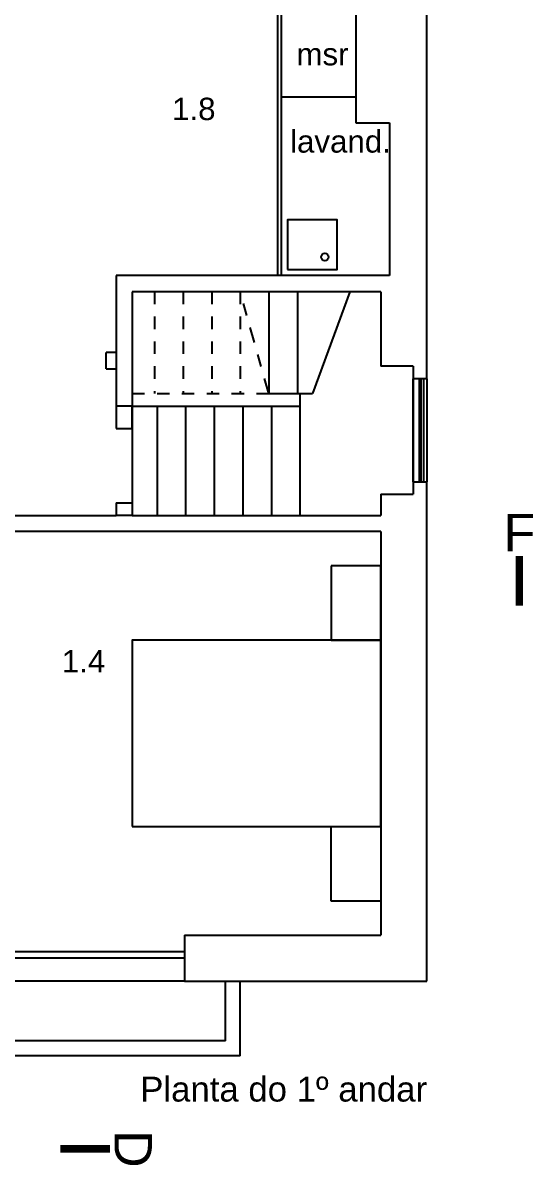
# Model space of a CAD drawing. Header units: millimetres. Extents: x 1778 to 2471, y 1406 to 1876.
# Drawn here: x 1845.57 to 1849.68, y 1620.15 to 1629.34 of the extents above; entities that cross this region are included whole.
import ezdxf
from ezdxf.enums import TextEntityAlignment as Align

# ---------------------------------------------------------------- set-up
doc = ezdxf.new("R2010")
doc.units = ezdxf.units.MM
doc.linetypes.add('DASHDOT', pattern=[25.4, 12.7, -6.35, 0, -6.35])
doc.linetypes.add('HIDDEN', pattern=[9.525, 6.35, -3.175])
for name, color, linetype in [('ARQ_CONSTRUIR_CORTE', 10, 'Continuous'), ('ARQ_CONSTRUIR_VISTA', 30, 'Continuous'), ('ARQ_CONTRUIR_VAOS', 40, 'Continuous'), ('ARQ_DEMOLIR_CORTE', 2, 'Continuous'), ('ARQ_EXISNTENTE_VISTA', 9, 'Continuous'), ('ARQ_EXISTENTE_CORTE', 6, 'Continuous'), ('ARQ_LINHA_CORTE', 4, 'Continuous'), ('ARQ_MOBILIARIO', 8, 'Continuous'), ('ARQ_TEXTO', 3, 'Continuous')]:
    doc.layers.add(name, color=color, linetype=linetype)
doc.styles.get("Standard").update_dxf_attribs({"font": 'arial.ttf'})

msp = doc.modelspace()

# ---------------------------------------------------------------- linework, layer by layer
at = {"layer": 'ARQ_CONSTRUIR_CORTE'}
for p, q in [((1846.32, 1626.6877), (1846.32, 1626.5577)), ((1846.45, 1626.2577), (1846.32, 1626.2577)), ((1846.45, 1625.3777), (1846.32, 1625.3777))]:
    msp.add_line(p, q, dxfattribs=at)
at = {"layer": 'ARQ_CONSTRUIR_VISTA'}
for p, q in [((1847.62, 1629.9477), (1847.62, 1627.3077)), ((1847.65, 1629.9477), (1847.65, 1628.7477)), ((1847.65, 1628.7477), (1848.25, 1628.7477)), ((1847.65, 1628.7477), (1847.65, 1627.3077)), ((1846.45, 1626.0777), (1846.45, 1626.2577)), ((1846.45, 1625.4777), (1846.45, 1625.3777))]:
    msp.add_line(p, q, dxfattribs=at)
msp.add_lwpolyline([(1847.7, 1627.3577), (1848.1, 1627.3577), (1848.1, 1627.7577), (1847.7, 1627.7577)], close=True, dxfattribs=at)
msp.add_circle((1848, 1627.4577), 0.03, dxfattribs=at)
at = {"layer": 'ARQ_CONTRUIR_VAOS'}
for p, q in [((1848.71, 1626.4777), (1848.71, 1625.6477)), ((1848.76, 1626.4777), (1848.76, 1625.6477)), ((1846.87, 1621.8627), (1845.27, 1621.8627)), ((1846.87, 1621.8127), (1845.27, 1621.8127))]:
    msp.add_line(p, q, dxfattribs=at)
at = {"layer": 'ARQ_DEMOLIR_CORTE'}
for p, q in [((1846.32, 1626.6877), (1846.24, 1626.6877)), ((1846.24, 1626.5577), (1846.24, 1626.6877)), ((1846.24, 1626.5577), (1846.32, 1626.5577)), ((1846.32, 1626.2577), (1846.32, 1626.0777)), ((1846.45, 1626.2577), (1846.45, 1626.0777)), ((1846.32, 1626.0777), (1846.45, 1626.0777)), ((1846.32, 1625.4777), (1846.45, 1625.4777)), ((1846.32, 1625.4777), (1846.32, 1625.3777)), ((1846.45, 1625.4777), (1846.45, 1625.3777))]:
    msp.add_line(p, q, dxfattribs=at)
at = {"layer": 'ARQ_EXISNTENTE_VISTA', "linetype": 'HIDDEN', "ltscale": 0.01}
for p, q in [((1846.63, 1627.1777), (1846.63, 1626.3577)), ((1846.86, 1627.1777), (1846.86, 1626.3577)), ((1847.09, 1627.1777), (1847.09, 1626.3577)), ((1847.32, 1627.1777), (1847.32, 1626.3577)), ((1846.45, 1626.3577), (1847.55, 1626.3577))]:
    msp.add_line(p, q, dxfattribs=at)
at = {"layer": 'ARQ_EXISNTENTE_VISTA'}
for p, q in [((1847.55, 1627.1777), (1847.55, 1626.3577)), ((1847.78, 1627.1777), (1847.78, 1626.3577)), ((1848.2, 1627.1777), (1847.9, 1626.3577)), ((1848.71, 1625.6477), (1848.71, 1626.4777)), ((1848.773, 1626.4777), (1848.773, 1625.6477)), ((1848.793, 1626.4777), (1848.793, 1625.6477)), ((1848.82, 1626.4777), (1848.82, 1625.6477)), ((1847.55, 1626.3577), (1847.8, 1626.3577)), ((1847.8, 1626.3577), (1847.8, 1625.3777)), ((1847.8, 1626.3577), (1847.9, 1626.3577)), ((1846.45, 1626.2577), (1847.8, 1626.2577)), ((1846.65, 1626.2577), (1846.65, 1625.3777)), ((1846.88, 1626.2577), (1846.88, 1625.3777)), ((1847.11, 1626.2577), (1847.11, 1625.3777)), ((1847.34, 1626.2577), (1847.34, 1625.3777)), ((1847.57, 1626.2577), (1847.57, 1625.3777)), ((1846.45, 1626.0777), (1846.45, 1625.4777)), ((1846.87, 1621.6277), (1845.27, 1621.6277)), ((1847.2, 1621.1477), (1847.2, 1621.6277)), ((1847.32, 1621.0277), (1847.32, 1621.6277)), ((1847.2, 1621.1477), (1844.94, 1621.1477)), ((1847.32, 1621.0277), (1844.82, 1621.0277))]:
    msp.add_line(p, q, dxfattribs=at)
at = {"layer": 'ARQ_EXISTENTE_CORTE'}
for p, q in [((1848.82, 1626.4777), (1848.82, 1630.3277)), ((1848.25, 1629.9477), (1848.25, 1628.5377)), ((1848.25, 1628.5377), (1848.52, 1628.5377)), ((1848.52, 1628.5377), (1848.52, 1627.3077)), ((1848.52, 1627.3077), (1846.32, 1627.3077)), ((1846.32, 1627.3077), (1846.32, 1626.6877)), ((1846.45, 1627.1777), (1846.45, 1626.2577)), ((1848.45, 1627.1777), (1846.45, 1627.1777)), ((1848.45, 1627.1777), (1848.45, 1626.5777)), ((1848.71, 1626.5777), (1848.45, 1626.5777)), ((1848.71, 1626.5777), (1848.71, 1626.4777)), ((1846.32, 1626.5577), (1846.32, 1626.2577)), ((1848.82, 1626.4777), (1848.71, 1626.4777)), ((1848.71, 1625.6477), (1848.71, 1625.5477)), ((1848.71, 1625.6477), (1848.82, 1625.6477)), ((1848.82, 1621.6277), (1848.82, 1625.6477)), ((1848.45, 1625.5477), (1848.71, 1625.5477)), ((1848.45, 1625.5477), (1848.45, 1625.3777)), ((1845.43, 1625.3777), (1846.32, 1625.3777)), ((1846.45, 1625.3777), (1848.45, 1625.3777)), ((1848.45, 1625.2477), (1845.43, 1625.2477)), ((1848.45, 1625.2477), (1848.45, 1621.9977)), ((1846.87, 1621.9977), (1848.45, 1621.9977)), ((1846.87, 1621.9977), (1846.87, 1621.6277)), ((1846.87, 1621.6277), (1848.82, 1621.6277))]:
    msp.add_line(p, q, dxfattribs=at)
at = {"layer": 'ARQ_LINHA_CORTE', "linetype": 'DASHDOT', "ltscale": 0.01}
msp.add_line((1847.55, 1626.3577), (1847.32, 1627.1777), dxfattribs=at)
at = {"layer": 'ARQ_LINHA_CORTE'}
for points in [[(1849.5646, 1625.0513, 0.06, 0.06, 0), (1849.5646, 1624.6513, 0, 0, 0), (1848.0646, 1624.6513, 0, 0, 0)], [(1846.2713, 1620.2777, 0.06, 0.06, 0), (1845.8713, 1620.2777, 0, 0, 0), (1845.8713, 1621.7777, 0, 0, 0)]]:
    msp.add_lwpolyline(points, format="xyseb", dxfattribs=at)
at = {"layer": 'ARQ_MOBILIARIO'}
for points in [[(1848.05, 1624.9727), (1848.05, 1624.3727), (1848.45, 1624.3727), (1848.45, 1624.9727)], [(1846.45, 1622.8727), (1848.45, 1622.8727), (1848.45, 1624.3727), (1846.45, 1624.3727)], [(1848.05, 1622.2727), (1848.05, 1622.8727), (1848.45, 1622.8727), (1848.45, 1622.2727)]]:
    msp.add_lwpolyline(points, close=True, dxfattribs=at)

# ---------------------------------------------------------------- texts
at = {"layer": 'ARQ_CONSTRUIR_VISTA'}
for s, p in [('msr', (1847.7718, 1629.0007)), ('1.8', (1846.7713, 1628.5602)), ('lavand.', (1847.7207, 1628.2982)), ('1.4', (1845.8839, 1624.113))]:
    msp.add_text(s, height=0.18, dxfattribs=at).set_placement(p)
at = {"layer": 'ARQ_LINHA_CORTE'}
msp.add_text('F', height=0.3, dxfattribs=at).set_placement((1849.5646, 1625.089), align=Align.CENTER)
msp.add_text('D', height=0.3, rotation=270, dxfattribs=at).set_placement((1846.309, 1620.2777), align=Align.CENTER)
at = {"layer": 'ARQ_TEXTO'}
msp.add_text('Planta do 1º andar', height=0.2, dxfattribs=at).set_placement((1848.8228, 1620.6585), align=Align.RIGHT)

doc.saveas('drawing.dxf')
